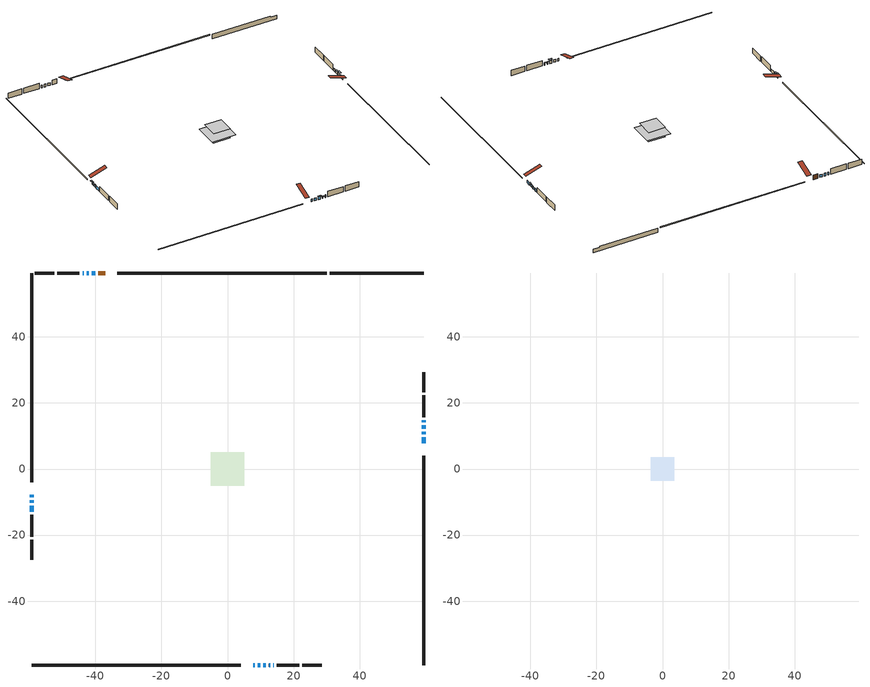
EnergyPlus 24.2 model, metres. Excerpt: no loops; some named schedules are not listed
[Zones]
conditioned space
 floor adiabatic (AdiabaticFloorConstruction): -5.09,-5.09 -5.09,5.09 5.09,5.09 5.09,-5.09 z0.91
 floor foundation (Slab1 construction): -3.74,-3.35 -3.74,3.35 3.74,3.35 3.74,-3.35 z-1.07
 wall outside (RimJoist1 construction): 30.07,59.34 -33.36,59.34 / -59.34,-59.34 4.09,-59.34 / -59.34,59.34 -59.34,-4.09 / 59.34,-59.34 59.34,4.09 z0.91:1.21
 wall outside (AdiabaticWallConstruction 1): -37.07,59.34 -39.1,59.34 z0.91:2.94
 wall outside (AdiabaticWallConstruction): -59.34,-7.79 -59.34,-8.61 / 10.82,-59.34 11.64,-59.34 / 59.34,10.47 59.34,11.28 z0.91:2.28; -40.03,59.34 -41.07,59.34 / -42,59.34 -42.59,59.34 / 7.79,-59.34 8.22,-59.34 / 59.34,7.79 59.34,9.54 / -43.51,59.34 -43.89,59.34 / 9.15,-59.34 9.89,-59.34 / 59.34,14.18 59.34,14.78 / 13.8,-59.34 14.06,-59.34 / -59.34,-11.17 -59.34,-12.92 z0.91:2.13; 12.56,-59.34 12.87,-59.34 z0.91:1.62; -59.34,-9.53 -59.34,-10.25 z0.91:1.93; 59.34,12.21 59.34,13.25 z0.91:1.86
 wall outside (Wall1 construction): -44.82,59.34 -51.49,59.34 / 14.98,-59.34 21.66,-59.34 / -59.34,-13.85 -59.34,-20.53 / 59.34,15.7 59.34,22.38 z0.91:3.35
 wall outside (Wall2 construction): -52.42,59.34 -58.41,59.34 / 22.59,-59.34 28.58,-59.34 / -59.34,-21.46 -59.34,-27.45 / 59.34,23.31 59.34,29.3 z0.91:3.35
 wall foundation (FoundationWall1 construction): 31,59.34,-1.07 31,59.34,0.91 56.51,59.34,0.91 56.51,59.34,0.43 59.34,59.34,0.43 59.34,59.34,-1.07
 window (WindowConstruction): -59.34,-7.79 -59.34,-8.61 z0.91:2.28
 window (WindowConstruction 7): -40.03,59.34 -41.07,59.34 z0.91:2.13
 window (WindowConstruction 8): -42,59.34 -42.59,59.34 z0.91:2.13
 window (WindowConstruction 9): 7.79,-59.34 8.22,-59.34 z0.91:2.13
 window (WindowConstruction 10): 59.34,7.79 59.34,9.54 z0.91:2.13
 window (WindowConstruction 13): -43.51,59.34 -43.89,59.34 z0.91:2.13
 window (WindowConstruction 14): 9.15,-59.34 9.89,-59.34 z0.91:2.13
 window (WindowConstruction 1): 10.82,-59.34 11.64,-59.34 z0.91:2.28
 window (WindowConstruction 2): 12.57,-59.34 12.87,-59.34 z0.91:1.62
 window (WindowConstruction 3): -59.34,-9.53 -59.34,-10.24 z0.91:1.92
 window (WindowConstruction 4): 59.34,10.47 59.34,11.28 z0.91:2.28
 window (WindowConstruction 5): 59.34,12.21 59.34,13.25 z0.91:1.86
 window (WindowConstruction 11): 59.34,14.18 59.34,14.77 z0.91:2.13
 window (WindowConstruction 12): 13.8,-59.34 14.05,-59.34 z0.91:2.13
 window (WindowConstruction 6): -59.34,-11.17 -59.34,-12.92 z0.91:2.13
 door (Door): -37.07,59.34 -39.1,59.34 z0.91:2.94
 ceiling adiabatic (AdiabaticFloorConstruction): 5.09,-5.09 5.09,5.09 -5.09,5.09 -5.09,-5.09 z0.91
attic - vented
 floor to conditioned space (Floor1 construction Reversed): -3.6,-3.6 -3.6,3.6 3.6,3.6 3.6,-3.6 z3.35
 roof outside (Roof1 construction): -36.14,59.34,3.35 -36.14,52.33,5.69 -34.29,52.33,5.69 -34.29,59.34,3.35; 6.86,-59.34,3.35 6.86,-52.33,5.69 5.01,-52.33,5.69 5.01,-59.34,3.35; -59.34,-6.86,3.35 -52.33,-6.86,5.69 -52.33,-5.01,5.69 -59.34,-5.01,3.35; 59.34,6.86,3.35 52.33,6.86,5.69 52.33,5.01,5.69 59.34,5.01,3.35
shading: -59.34,-8.9 -59.34,-7.49 -59.95,-7.49 -59.95,-8.9 z2.58; 11.94,-59.34 10.52,-59.34 10.52,-59.95 11.94,-59.95 z2.58; 13.17,-59.34 12.27,-59.34 12.27,-59.64 13.17,-59.64 z1.92; -59.34,-10.54 -59.34,-9.24 -59.95,-9.24 -59.95,-10.54 z2.22; 59.34,11.58 59.34,10.17 59.95,10.17 59.95,11.58 z2.58; 59.34,13.45 59.34,12.01 59.76,12.01 59.76,13.45 z2.06
[Building]
Building 1: Terrain=Suburbs
[Site:Location]
Windsor AP_ON: Latitude {deg}=42.28; Longitude {deg}=-82.96; Time Zone {hr}=-5; Elevation {m}=190; Keep Site Location Information=Yes
[Site:GroundTemperature:Shallow]
6.34957, 4.46684, 4.31606, 5.20952, 8.79623, 12.3662, 15.4612, 17.4219, 17.5884, 15.9938, 12.9777, 9.51722
[Site:WaterMainsTemperature]
Calculation Method=Schedule; Temperature Schedule=mains temperature schedule
[Material] Roughness=Rough; Thermal Absorptance=0.9
Name | Thickness {m} | Conductivity {W/m-K} | Density {kg/m3} | Specific Heat {J/kg-K} | Solar Absorptance | Visible Absorptance
asphalt or fiberglass shingles | 0.00635 | 0.162714 | 1121.4 | 1465.45 | 0.4 | 0.4
ceiling loosefill ins | 0.254 | 0.0480833 | 16.02 | 1046.75 | 0.7 | 0.7
ceiling stud and cavity | 0.1397 | 0.911888 | 65.682 | 1177.47 | 0.7 | 0.7
concrete 4.0 in. | 0.1016 | 1.803125 | 2242.8 | 837.4 | 0.7 | 0.7
concrete 8.0 in. | 0.2032 | 1.803125 | 2242.8 | 837.4 | 0.7 | 0.7
door material | 0.04445 | 0.188738 | 512.64 | 1214.23 | 0.7 | 0.7
exterior vertical ins | 0.046611 | 0.029427 | 32.04 | 1214.23 | 0.7 | 0.7
floor covering | 0.0127 | 0.0433444 | 54.468 | 1339.84 | 0.6 | 0.6
floor rigid ins; wall rigid ins | 0.512978 | 0.029427 | 32.04 | 1214.23 | 0.7 | 0.7
floor stud and cavity | 0.1397 | 1.75129 | 37.0049 | 1207.88 | 0.7 | 0.7
furniture material conditioned space 1 | 0.1524 | 0.115458 | 640.8 | 1214.23 | 0.6 | 0.6
gypsum board | 0.0127 | 0.160291 | 801 | 837.4 | 0.6 | 0.6
gypsum board 1 | 0.0127 | 0.160291 | 801 | 837.4 | 0.7 | 0.7
osb sheathing 0.5 in. | 0.0127 | 0.115458 | 512.64 | 1214.23 | 0.7 | 0.7
osb sheathing 0.75 in. | 0.01905 | 0.115458 | 512.64 | 1214.23 | 0.7 | 0.7
osb sheathing 2.0 in. | 0.0508 | 0.115458 | 512.64 | 1214.23 | 0.7 | 0.7
rim joist rigid ins | 0.051816 | 0.029427 | 32.04 | 1214.23 | 0.7 | 0.7
rim joist stud and cavity | 0.0508 | 0.0436738 | 125.044 | 1163.47 | 0.6 | 0.6
wall stud and cavity | 0.1397 | 0.0803019 | 139.0536 | 1170.24 | 0.7 | 0.7
wall stud and cavity 1 | 0.1397 | 0.0815399 | 139.0536 | 1170.24 | 0.7 | 0.7
wall stud and cavity 2 | 0.0889 | 0.380278 | 52.3479 | 1209.89 | 0.7 | 0.7
wall stud and cavity 3 | 0.0889 | 0.391764 | 83.0341 | 1211.67 | 0.7 | 0.7
wood siding | 0.0254 | 0.102417 | 544.68 | 1172.36 | 0.4 | 0.4
wood siding 1; wood siding 2; wood siding 3 | 0.0254 | 0.102417 | 544.68 | 1172.36 | 0.7 | 0.7
[WindowMaterial:SimpleGlazingSystem]
Name | U-Factor {W/m2-K} | Solar Heat Gain Coefficient
WindowMaterial | 3.09792 | 0.54
WindowMaterial 1 | 3.11495 | 0.31
WindowMaterial 10 | 5.10225 | 0.63
WindowMaterial 11 | 3.12687 | 0.44
WindowMaterial 2 | 3.11495 | 0.5
WindowMaterial 3 | 3.11041 | 0.53
WindowMaterial 4 | 3.04681 | 0.68
WindowMaterial 5 | 3.09962 | 0.55
WindowMaterial 6 | 3.11211 | 0.49
WindowMaterial 7 | 3.09792 | 0.61
WindowMaterial 8 | 3.08145 | 0.6
WindowMaterial 9 | 2.96619 | 0.62
[Construction]
AdiabaticFloorConstruction: floor stud and cavity, floor rigid ins, osb sheathing 0.75 in., floor covering
AdiabaticWallConstruction: wood siding 2, wall rigid ins, wall stud and cavity 2, gypsum board
AdiabaticWallConstruction 1: wood siding 3, wall rigid ins, wall stud and cavity 2, gypsum board
Door: door material
Floor1 construction Reversed: gypsum board, ceiling stud and cavity, ceiling loosefill ins
FoundationWall1 construction: concrete 8.0 in., gypsum board 1
furniture construction conditioned space 1: furniture material conditioned space 1
PartitionWallConstruction: gypsum board, wall stud and cavity 3, gypsum board
RimJoist1 construction: wood siding 1, rim joist rigid ins, osb sheathing 2.0 in., rim joist stud and cavity
Roof1 construction: asphalt or fiberglass shingles
Slab1 construction: concrete 4.0 in.
Wall1 construction: wood siding, osb sheathing 0.5 in., wall stud and cavity, gypsum board
Wall2 construction: wood siding, osb sheathing 0.5 in., wall stud and cavity 1, gypsum board
WindowConstruction; WindowConstruction 1; WindowConstruction 4: WindowMaterial
WindowConstruction 10: WindowMaterial 8
WindowConstruction 11: WindowMaterial 9
WindowConstruction 12: WindowMaterial 10
WindowConstruction 13; WindowConstruction 14: WindowMaterial 11
WindowConstruction 2: WindowMaterial 1
WindowConstruction 3: WindowMaterial 2
WindowConstruction 5: WindowMaterial 3
WindowConstruction 6: WindowMaterial 4
WindowConstruction 7: WindowMaterial 5
WindowConstruction 8: WindowMaterial 6
WindowConstruction 9: WindowMaterial 7
[Zone] Multiplier=1; Part of Total Floor Area=Yes
Name | Volume {m3}
attic - vented | 19.6605
conditioned space | 377.2
[Space]
Name | Zone | Volume {m3}
attic - vented 1 | attic - vented | 19.6605
conditioned space 1 | conditioned space | 377.2
[ZoneInfiltration:EffectiveLeakageArea]
infil attic - vented 1: Zone or Space=attic - vented 1; Schedule=Always On Discrete; Effective Air Leakage Area {cm2}=2303.11; Stack Coefficient=0.000162522; Wind Coefficient=8.61343e-06
[ZoneMixing]
whole house fan mix: Zone or Space=attic - vented; Schedule=Always On Continuous; Design Flow Rate Calculation Method=Flow/Zone; Design Flow Rate {m3/s}=0; Source Zone or Space=conditioned space
[SurfaceProperty:ExposedFoundationPerimeter]
Slab1: Exposed Perimeter Calculation Method=TotalExposedPerimeter; Total Exposed Perimeter {m}=28.346
[InternalMass] Zone or ZoneList=conditioned space; Space or SpaceList=conditioned space 1
Name | Construction | Surface Area {m2}
furniture mass conditioned space 1 | furniture construction conditioned space 1 | 61.4799
partition wall mass | PartitionWallConstruction | 153.7
[Lights]
interior lighting: Zone or ZoneList or Space or SpaceList=conditioned space 1; Schedule=interior lighting schedule; Design Level Calculation Method=LightingLevel; Lighting Level {W}=343.2; Return Air Fraction=0; Fraction Radiant=0.6; Fraction Visible=0.2; Fraction Replaceable=1
[People]
occupants: Zone or ZoneList or Space or SpaceList=conditioned space 1; Number of People Schedule=occupants schedule; Number of People Calculation Method=People; Number of People=3; Fraction Radiant=0.314171; Sensible Heat Fraction=0.56303; Activity Level Schedule=occupants activity schedule; Carbon Dioxide Generation Rate {m3/s-W}=0; Enable ASHRAE 55 Comfort Warnings=No; Mean Radiant Temperature Calculation Type=EnclosureAveraged
[ElectricEquipment] Zone or ZoneList or Space or SpaceList=conditioned space 1; Design Level Calculation Method=EquipmentLevel
Name | Schedule | Design Level {W} | Fraction Latent | Fraction Radiant | Fraction Lost
clothes dryer | clothes dryer schedule | 140.772 | 0.015 | 0.081 | 0.85
clothes washer | clothes washer schedule | 32.1985 | 0.03 | 0.162 | 0.7
cooking range | cooking range schedule | 215.147 | 0.08 | 0.432 | 0.2
dishwasher | dishwasher schedule | 66.8632 | 0.3 | 0.18 | 0.4
fridge | fridge schedule | 72.9452 | 0 | 0.6 | 0
mech vent bath fan 0 | mech vent bath fan 0 schedule | 50.2 | 0 | 0 | 1
mech vent bath fan 1 | mech vent bath fan 1 schedule | 50.2 | 0 | 0 | 1
mech vent house fan | mech vent house fan schedule | 0 | 0 | 0 | 1
mech vent house fan cfis | mech vent house fan cfis schedule | 0 | 0 | 0 | 0
mech vent range fan 0 | mech vent range fan 0 schedule | 57 | 0 | 0 | 1
misc plug loads | misc plug loads schedule | 494.7 | 0.045 | 0.513 | 0.1
whole house fan | Always On Discrete | 0 | 0 | 0 | 1
[OtherEquipment] Zone or ZoneList or Space or SpaceList=conditioned space 1; Design Level Calculation Method=EquipmentLevel
Name | Fuel Type | Schedule | Design Level {W} | Fraction Latent | Fraction Radiant | Fraction Lost
clothes dryer 1 | Electricity | clothes dryer schedule | 0 | 0.015 | 0.081 | 0.85
cooking range 1 | Electricity | cooking range schedule | 0 | 0.08 | 0.432 | 0.2
general water use latent | None | general water use schedule | 62.594 | 1 | 0 | 0
general water use sensible | None | general water use schedule | -61.6891 | 0 | 0.6 | 0
mech vent house fan latent load | None | Always On Discrete | 0 | 1 | 0 | 0
mech vent house fan sensible load | None | Always On Discrete | 0 | 0 | 0 | 0
water heater energy adjustment1 | NaturalGas | Always On Discrete | 0.01 | 0 | 0 | 1
[ZoneInfiltration:DesignFlowRate] Zone or ZoneList or Space or SpaceList=conditioned space 1; Schedule=Always On Discrete; Design Flow Rate Calculation Method=Flow/Zone; Design Flow Rate {m3/s}=0
infil flow; natural vent flow; whole house fan flow
[AvailabilityManager:Scheduled]
central ac and furnace airloop Availability Manager: Schedule=Always On Discrete
[Foundation:Kiva]
Foundation Kiva 1: Initial Indoor Air Temperature {C}=18; Wall Height Above Grade {m}=0.910011; Wall Depth Below Slab {m}=0.2032; Custom Block Material Name 1=exterior vertical ins; Custom Block Depth 1 {m}=1.98001; Custom Block X Position 1 {m}=0.2159; Custom Block Z Position 1 {m}=0
[Foundation:Kiva:Settings]
Soil Conductivity {W/m-K}=0.849921; Soil Density {kg/m3}=1842.3; Soil Specific Heat {J/kg-K}=418.7; Ground Solar Absorptivity=0.9; Ground Thermal Absorptivity=0.9; Ground Surface Roughness {m}=0.03; Far-Field Width {m}=40; Deep-Ground Boundary Condition=ZeroFlux; Deep-Ground Depth {m}=40; Minimum Cell Dimension {m}=0.2; Maximum Cell Growth Coefficient=3; Simulation Timestep=Timestep
[Exterior:Lights]
exterior lighting: Schedule=exterior lighting schedule; Design Level {W}=75.6
[EnergyManagementSystem:GlobalVariable]
central_ac_and_furnace_airloop_Fan_RTF
infil_program_Qfan
infil_program_Qinf
natural_vent_program_Qnv
natural_vent_program_Qwhf
[EnergyManagementSystem:Sensor]
Name | Output:Variable or Output:Meter Index Key | Output:Variable or Output:Meter
airflow_gain | infil flow | Infiltration Sensible Heat Gain Energy
airflow_gain_1 | natural vent flow | Infiltration Sensible Heat Gain Energy
airflow_gain_2 | whole house fan flow | Infiltration Sensible Heat Gain Energy
airflow_loss | infil flow | Infiltration Sensible Heat Loss Energy
airflow_loss_1 | natural vent flow | Infiltration Sensible Heat Loss Energy
airflow_loss_2 | whole house fan flow | Infiltration Sensible Heat Loss Energy
clg_load_cond |  | Cooling:EnergyTransfer:Zone:CONDITIONED SPACE
clg_sp_s; clg_sp_s_1 | cooling setpoint | Schedule Value
clothes_dryer_exhaust_0_sch_s | clothes dryer exhaust 0 schedule | Schedule Value
cool_season | cooling season schedule | Schedule Value
htg_load_cond |  | Heating:EnergyTransfer:Zone:CONDITIONED SPACE
htg_sp_s; htg_sp_s_1 | heating setpoint | Schedule Value
ig_ee_conv | clothes dryer | Electric Equipment Convective Heating Energy
ig_ee_conv_2 | cooking range | Electric Equipment Convective Heating Energy
ig_ee_conv_4 | fridge | Electric Equipment Convective Heating Energy
ig_ee_conv_5 | misc plug loads | Electric Equipment Convective Heating Energy
ig_ee_conv_6 | whole house fan | Electric Equipment Convective Heating Energy
ig_ee_rad | clothes dryer | Electric Equipment Radiant Heating Energy
ig_ee_rad_2 | cooking range | Electric Equipment Radiant Heating Energy
ig_ee_rad_4 | fridge | Electric Equipment Radiant Heating Energy
ig_ee_rad_5 | misc plug loads | Electric Equipment Radiant Heating Energy
ig_ee_rad_6 | whole house fan | Electric Equipment Radiant Heating Energy
ig_lgt_conv | interior lighting | Lights Convective Heating Energy
ig_lgt_rad | interior lighting | Lights Radiant Heating Energy
ig_lgt_vis | interior lighting | Lights Visible Radiation Heating Energy
ig_oe_conv | clothes dryer 1 | Other Equipment Convective Heating Energy
ig_oe_conv_1 | cooking range 1 | Other Equipment Convective Heating Energy
ig_oe_conv_2 | general water use latent | Other Equipment Convective Heating Energy
ig_oe_conv_3 | general water use sensible | Other Equipment Convective Heating Energy
ig_oe_conv_4 | water heater energy adjustment1 | Other Equipment Convective Heating Energy
ig_oe_rad | clothes dryer 1 | Other Equipment Radiant Heating Energy
ig_oe_rad_1 | cooking range 1 | Other Equipment Radiant Heating Energy
ig_oe_rad_2 | general water use latent | Other Equipment Radiant Heating Energy
ig_oe_rad_3 | general water use sensible | Other Equipment Radiant Heating Energy
ig_oe_rad_4 | water heater energy adjustment1 | Other Equipment Radiant Heating Energy
ig_ppl_conv | occupants | People Convective Heating Energy
ig_ppl_rad | occupants | People Radiant Heating Energy
im_conv | furniture mass conditioned space 1 | Surface Inside Face Convection Heat Gain Energy
im_conv_1 | partition wall mass | Surface Inside Face Convection Heat Gain Energy
im_ig | furniture mass conditioned space 1 | Surface Inside Face Internal Gains Radiation Heat Gain Energy
im_ig_1 | partition wall mass | Surface Inside Face Internal Gains Radiation Heat Gain Energy
im_lgt | furniture mass conditioned space 1 | Surface Inside Face Lights Radiation Heat Gain Energy
im_lgt_1 | partition wall mass | Surface Inside Face Lights Radiation Heat Gain Energy
im_sol | furniture mass conditioned space 1 | Surface Inside Face Solar Radiation Heat Gain Energy
im_sol_1 | partition wall mass | Surface Inside Face Solar Radiation Heat Gain Energy
im_surf | furniture mass conditioned space 1 | Surface Inside Face Net Surface Thermal Radiation Heat Gain Energy
im_surf_1 | partition wall mass | Surface Inside Face Net Surface Thermal Radiation Heat Gain Energy
mech_vent_bath_fan_0_sch_s | mech vent bath fan 0 schedule | Schedule Value
mech_vent_bath_fan_1_sch_s | mech vent bath fan 1 schedule | Schedule Value
mech_vent_range_fan_0_sch_s | mech vent range fan 0 schedule | Schedule Value
mv_conv | mech vent bath fan 0 | Electric Equipment Convective Heating Energy
mv_conv_1 | mech vent bath fan 1 | Electric Equipment Convective Heating Energy
mv_conv_2 | mech vent house fan | Electric Equipment Convective Heating Energy
mv_conv_3 | mech vent house fan cfis | Electric Equipment Convective Heating Energy
mv_conv_4 | mech vent range fan 0 | Electric Equipment Convective Heating Energy
mv_conv_5 | mech vent house fan latent load | Other Equipment Convective Heating Energy
mv_conv_6 | mech vent house fan sensible load | Other Equipment Convective Heating Energy
mv_rad | mech vent bath fan 0 | Electric Equipment Radiant Heating Energy
mv_rad_1 | mech vent bath fan 1 | Electric Equipment Radiant Heating Energy
mv_rad_2 | mech vent house fan | Electric Equipment Radiant Heating Energy
mv_rad_3 | mech vent house fan cfis | Electric Equipment Radiant Heating Energy
mv_rad_4 | mech vent range fan 0 | Electric Equipment Radiant Heating Energy
mv_rad_5 | mech vent house fan latent load | Other Equipment Radiant Heating Energy
mv_rad_6 | mech vent house fan sensible load | Other Equipment Radiant Heating Energy
natural_vent_s | natural vent schedule | Schedule Value
out_pb_s |  | Site Outdoor Air Barometric Pressure
out_wt_s |  | Site Outdoor Air Humidity Ratio
site_vw_s |  | Site Wind Speed
ss_back_out | Window1 | Surface Window Shortwave from Zone Back Out Window Heat Transfer Rate
ss_back_out_1 | Window10 | Surface Window Shortwave from Zone Back Out Window Heat Transfer Rate
ss_back_out_10 | Window5 | Surface Window Shortwave from Zone Back Out Window Heat Transfer Rate
ss_back_out_11 | Window6 | Surface Window Shortwave from Zone Back Out Window Heat Transfer Rate
ss_back_out_12 | Window7 | Surface Window Shortwave from Zone Back Out Window Heat Transfer Rate
ss_back_out_13 | Window8 | Surface Window Shortwave from Zone Back Out Window Heat Transfer Rate
ss_back_out_14 | Window9 | Surface Window Shortwave from Zone Back Out Window Heat Transfer Rate
ss_back_out_2 | Window11 | Surface Window Shortwave from Zone Back Out Window Heat Transfer Rate
ss_back_out_3 | Window12 | Surface Window Shortwave from Zone Back Out Window Heat Transfer Rate
ss_back_out_4 | Window13 | Surface Window Shortwave from Zone Back Out Window Heat Transfer Rate
ss_back_out_5 | Window14 | Surface Window Shortwave from Zone Back Out Window Heat Transfer Rate
ss_back_out_6 | Window15 | Surface Window Shortwave from Zone Back Out Window Heat Transfer Rate
ss_back_out_7 | Window2 | Surface Window Shortwave from Zone Back Out Window Heat Transfer Rate
ss_back_out_8 | Window3 | Surface Window Shortwave from Zone Back Out Window Heat Transfer Rate
ss_back_out_9 | Window4 | Surface Window Shortwave from Zone Back Out Window Heat Transfer Rate
ss_conv | Door1 | Surface Inside Face Convection Heat Gain Energy
ss_conv_1 | Window1 | Surface Inside Face Convection Heat Gain Energy
ss_conv_10 | Window4 | Surface Inside Face Convection Heat Gain Energy
ss_conv_11 | Window5 | Surface Inside Face Convection Heat Gain Energy
ss_conv_12 | Window6 | Surface Inside Face Convection Heat Gain Energy
ss_conv_13 | Window7 | Surface Inside Face Convection Heat Gain Energy
ss_conv_14 | Window8 | Surface Inside Face Convection Heat Gain Energy
ss_conv_15 | Window9 | Surface Inside Face Convection Heat Gain Energy
ss_conv_2 | Window10 | Surface Inside Face Convection Heat Gain Energy
ss_conv_3 | Window11 | Surface Inside Face Convection Heat Gain Energy
ss_conv_4 | Window12 | Surface Inside Face Convection Heat Gain Energy
ss_conv_5 | Window13 | Surface Inside Face Convection Heat Gain Energy
ss_conv_6 | Window14 | Surface Inside Face Convection Heat Gain Energy
ss_conv_7 | Window15 | Surface Inside Face Convection Heat Gain Energy
ss_conv_8 | Window2 | Surface Inside Face Convection Heat Gain Energy
ss_conv_9 | Window3 | Surface Inside Face Convection Heat Gain Energy
ss_ig | Door1 | Surface Inside Face Internal Gains Radiation Heat Gain Energy
ss_ig_1 | Window1 | Surface Inside Face Internal Gains Radiation Heat Gain Energy
ss_ig_10 | Window4 | Surface Inside Face Internal Gains Radiation Heat Gain Energy
ss_ig_11 | Window5 | Surface Inside Face Internal Gains Radiation Heat Gain Energy
ss_ig_12 | Window6 | Surface Inside Face Internal Gains Radiation Heat Gain Energy
ss_ig_13 | Window7 | Surface Inside Face Internal Gains Radiation Heat Gain Energy
ss_ig_14 | Window8 | Surface Inside Face Internal Gains Radiation Heat Gain Energy
ss_ig_15 | Window9 | Surface Inside Face Internal Gains Radiation Heat Gain Energy
ss_ig_2 | Window10 | Surface Inside Face Internal Gains Radiation Heat Gain Energy
ss_ig_3 | Window11 | Surface Inside Face Internal Gains Radiation Heat Gain Energy
ss_ig_4 | Window12 | Surface Inside Face Internal Gains Radiation Heat Gain Energy
ss_ig_5 | Window13 | Surface Inside Face Internal Gains Radiation Heat Gain Energy
ss_ig_6 | Window14 | Surface Inside Face Internal Gains Radiation Heat Gain Energy
ss_ig_7 | Window15 | Surface Inside Face Internal Gains Radiation Heat Gain Energy
ss_ig_8 | Window2 | Surface Inside Face Internal Gains Radiation Heat Gain Energy
ss_ig_9 | Window3 | Surface Inside Face Internal Gains Radiation Heat Gain Energy
ss_lgt | Door1 | Surface Inside Face Lights Radiation Heat Gain Energy
ss_sol | Door1 | Surface Inside Face Solar Radiation Heat Gain Energy
ss_surf | Door1 | Surface Inside Face Net Surface Thermal Radiation Heat Gain Energy
ss_surf_1 | Window1 | Surface Inside Face Net Surface Thermal Radiation Heat Gain Energy
ss_surf_10 | Window4 | Surface Inside Face Net Surface Thermal Radiation Heat Gain Energy
ss_surf_11 | Window5 | Surface Inside Face Net Surface Thermal Radiation Heat Gain Energy
ss_surf_12 | Window6 | Surface Inside Face Net Surface Thermal Radiation Heat Gain Energy
ss_surf_13 | Window7 | Surface Inside Face Net Surface Thermal Radiation Heat Gain Energy
ss_surf_14 | Window8 | Surface Inside Face Net Surface Thermal Radiation Heat Gain Energy
ss_surf_15 | Window9 | Surface Inside Face Net Surface Thermal Radiation Heat Gain Energy
ss_surf_2 | Window10 | Surface Inside Face Net Surface Thermal Radiation Heat Gain Energy
ss_surf_3 | Window11 | Surface Inside Face Net Surface Thermal Radiation Heat Gain Energy
ss_surf_4 | Window12 | Surface Inside Face Net Surface Thermal Radiation Heat Gain Energy
ss_surf_5 | Window13 | Surface Inside Face Net Surface Thermal Radiation Heat Gain Energy
ss_surf_6 | Window14 | Surface Inside Face Net Surface Thermal Radiation Heat Gain Energy
ss_surf_7 | Window15 | Surface Inside Face Net Surface Thermal Radiation Heat Gain Energy
ss_surf_8 | Window2 | Surface Inside Face Net Surface Thermal Radiation Heat Gain Energy
ss_surf_9 | Window3 | Surface Inside Face Net Surface Thermal Radiation Heat Gain Energy
ss_trans_in | Window1 | Surface Window Transmitted Solar Radiation Rate
ss_trans_in_1 | Window10 | Surface Window Transmitted Solar Radiation Rate
ss_trans_in_10 | Window5 | Surface Window Transmitted Solar Radiation Rate
ss_trans_in_11 | Window6 | Surface Window Transmitted Solar Radiation Rate
ss_trans_in_12 | Window7 | Surface Window Transmitted Solar Radiation Rate
ss_trans_in_13 | Window8 | Surface Window Transmitted Solar Radiation Rate
ss_trans_in_14 | Window9 | Surface Window Transmitted Solar Radiation Rate
ss_trans_in_2 | Window11 | Surface Window Transmitted Solar Radiation Rate
ss_trans_in_3 | Window12 | Surface Window Transmitted Solar Radiation Rate
ss_trans_in_4 | Window13 | Surface Window Transmitted Solar Radiation Rate
ss_trans_in_5 | Window14 | Surface Window Transmitted Solar Radiation Rate
ss_trans_in_6 | Window15 | Surface Window Transmitted Solar Radiation Rate
ss_trans_in_7 | Window2 | Surface Window Transmitted Solar Radiation Rate
ss_trans_in_8 | Window3 | Surface Window Transmitted Solar Radiation Rate
ss_trans_in_9 | Window4 | Surface Window Transmitted Solar Radiation Rate
ss_trans_out | Window1 | Surface Inside Face Initial Transmitted Diffuse Transmitted Out Window Solar Radiation Rate
ss_trans_out_1 | Window10 | Surface Inside Face Initial Transmitted Diffuse Transmitted Out Window Solar Radiation Rate
ss_trans_out_10 | Window5 | Surface Inside Face Initial Transmitted Diffuse Transmitted Out Window Solar Radiation Rate
